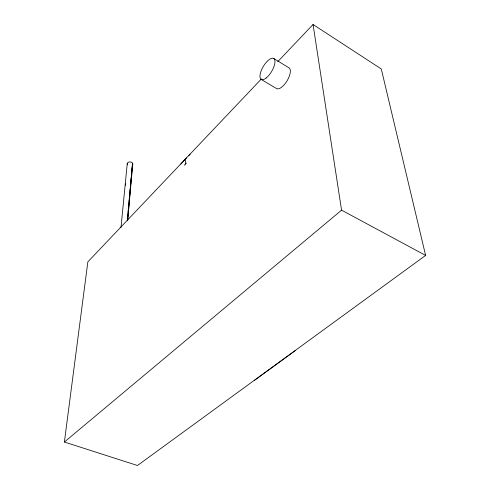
<?xml version="1.0" encoding="UTF-8"?>
<svg xmlns="http://www.w3.org/2000/svg" width="490" height="490" viewBox="0 0 490 490"><rect width="100%" height="100%" fill="white"/><g stroke="black" fill="none" stroke-linecap="round" stroke-linejoin="round"><path stroke-width="0.73" d="M185.398 164.095L185.539 158.907M127.253 220.825L132.539 163.146A2.83 2.046 5.8 0 0 128.717 162.117A2.83 2.046 5.8 0 0 127.565 164.842M127.651 217.548L127.792 216.029M128.141 212.231L128.276 210.718M128.625 206.921L128.766 205.402M129.109 201.611L129.317 199.332M129.599 196.3L129.807 194.022M130.083 190.984L130.291 188.711M130.567 185.673L130.775 183.401M131.057 180.363L131.265 178.084M131.541 175.053L131.749 172.774M132.024 169.742L132.233 167.464M127.602 220.574L132.539 163.146M127.694 220.108L132.796 163.66M120.981 227.544L127.229 163.795M125.569 185.33L125.716 183.811M277.744 61.709L313.049 24.5L381.281 68.955L425.62 255.419L137.476 465.5L64.38 442.029L87.845 261.881L261.415 78.927M132.87 164.193L132.441 165.185M64.38 442.029L341.561 210.155L313.049 24.5M254.457 380.369L295.482 350.466M341.561 210.155L425.62 255.419M261.219 79.447L276.55 88.561A12.091 5.047 -59 0 0 287.189 80.648A12.091 5.047 -59 0 0 288.88 67.767L273.61 58.408M180.828 164.046A250.598 159.648 -9.6 0 1 186.543 157.854M188.589 155.759A250.598 159.648 -9.6 0 1 190.157 154.191M184.32 165.234A252.062 159.526 -9.5 0 1 186.408 163.048M266.193 77.99A12.207 4.869 -59.2 0 0 274.523 59.345A12.207 4.869 -59.2 0 0 261.691 69.531A12.207 4.869 -59.2 0 0 266.193 77.99"/></g></svg>
